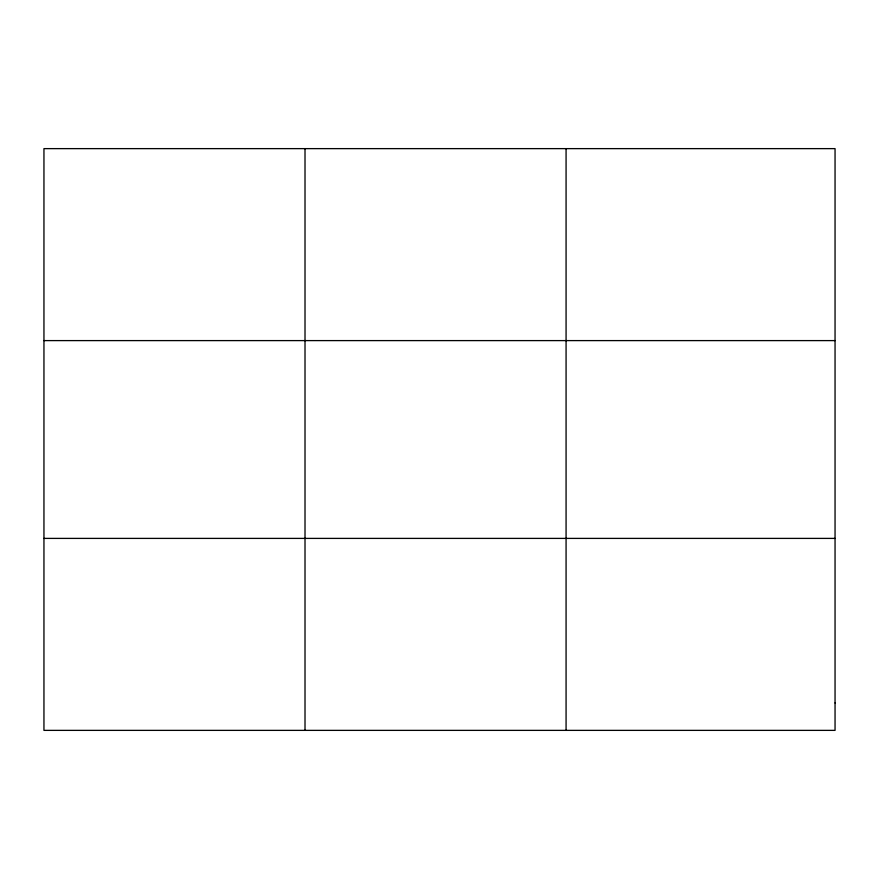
<?xml version="1.0" encoding="UTF-8"?>
<svg xmlns="http://www.w3.org/2000/svg" width="879" height="879" viewBox="0 0 879 879"><rect width="100%" height="100%" fill="white"/><g stroke="black" fill="none" stroke-linecap="round" stroke-linejoin="round"><path stroke-width="1.32" d="M305.013 730.372L305.013 148.628M566.076 730.372L566.076 148.628M43.95 340.602L835.05 340.602M43.95 538.398L835.05 538.398M835.05 702.947L835.05 730.372L43.95 730.372L43.95 148.628L835.05 148.628L835.05 702.947"/></g></svg>
